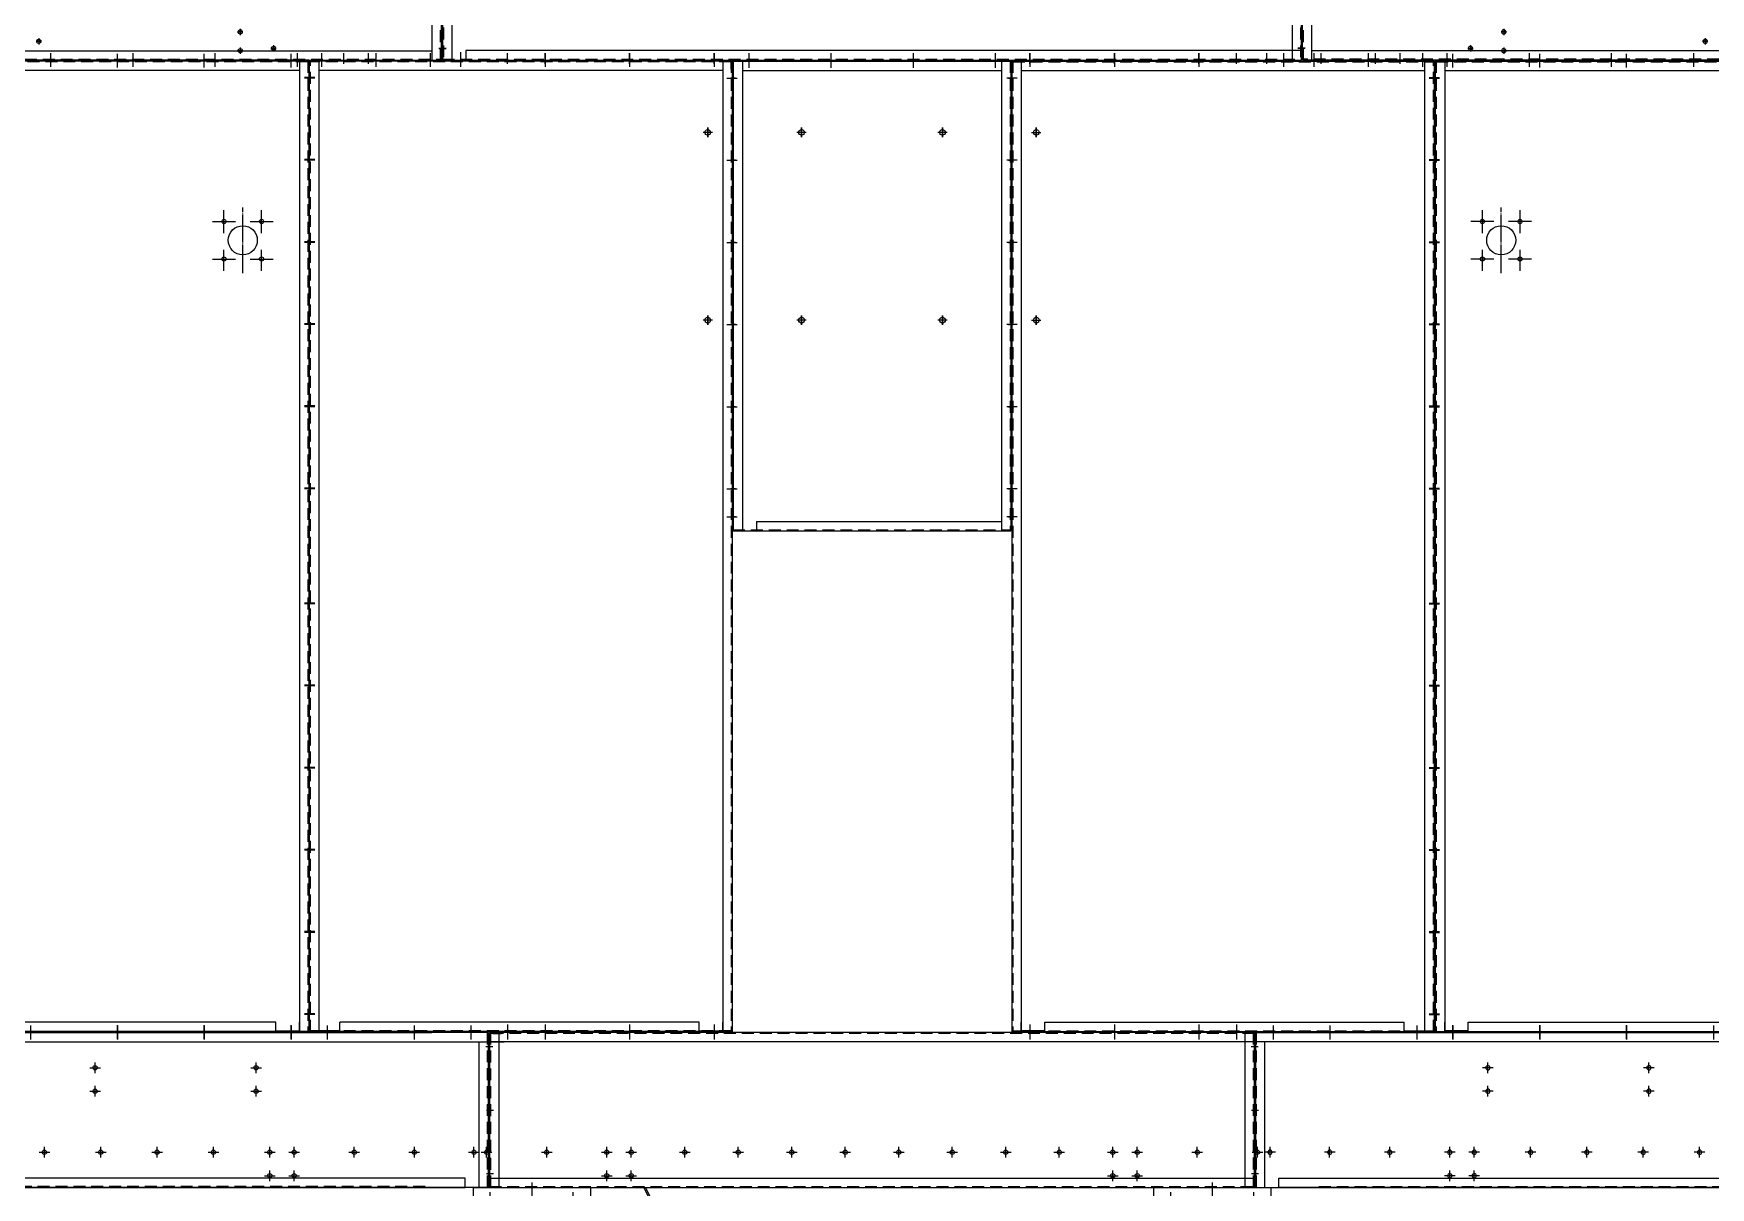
# Model space of a CAD drawing. Header units: millimetres. Extents: x 5461 to 24288, y 4498 to 17811.
# Drawn here: x 7713 to 11286, y 6866 to 9324 of the extents above; entities that cross this region are included whole.
import ezdxf

# ---------------------------------------------------------------- set-up
doc = ezdxf.new("R2010")
doc.units = ezdxf.units.MM
doc.linetypes.add('CENTER', pattern=[65, 60, -2, 1, -2])
doc.linetypes.add('HIDDEN', pattern=[9.525, 6.35, -3.175])
for name, color, linetype in [('1', 1, 'Continuous'), ('CENTER', 1, 'CENTER'), ('숨은선', 5, 'HIDDEN')]:
    doc.layers.add(name, color=color, linetype=linetype)

# ---------------------------------------------------------------- blocks, each defined once
blk = doc.blocks.new('A$C62F70F52')
at = {"color": 7}
blk.add_circle((11.4, 11.4), 4.5, dxfattribs=at)
at = {"layer": 'CENTER'}
for p, q in [((0, 11.4), (22.7, 11.4)), ((11.4, 0), (11.4, 22.7))]:
    blk.add_line(p, q, dxfattribs=at)
blk = doc.blocks.new('A$C53C96C0B')
at = {"color": 7}
blk.add_circle((5.7, 6.7), 4.5, dxfattribs=at)
at = {"layer": 'CENTER'}
for p, q in [((11.5, 6.7), (0, 6.7)), ((0, 6.7), (11.5, 6.7)), ((5.7, 13.4), (5.7, 0))]:
    blk.add_line(p, q, dxfattribs=at)
blk = doc.blocks.new('12344')
at = {"color": 7}
for p, q in [((451297.3, 76523.3), (449914.3, 76523.3)), ((449914.3, 76523.3), (449914.3, 76225.3)), ((449934.3, 76523.3), (449934.3, 76225.3)), ((450966.3, 76523.3), (450964.3, 76523.3)), ((450966.3, 76523.3), (451297.3, 76523.3)), ((451277.3, 76225.3), (451277.3, 76523.3)), ((451297.3, 76225.3), (451297.3, 76523.3)), ((451277.3, 76503.3), (449934.3, 76503.3)), ((449934.3, 76245.3), (451277.3, 76245.3)), ((451014.3, 76225.3), (449914.3, 76225.3)), ((449914.3, 76225.3), (451297.3, 76225.3))]:
    blk.add_line(p, q, dxfattribs=at)
for centre in [(449939.3, 76498.3), (450060.3, 76492.3), (450818.3, 76492.3), (450939.3, 76498.3), (450991.3, 76498.3), (450991.3, 76448.3), (449939.3, 76374.3), (450060.3, 76342.3), (450818.3, 76342.3), (450939.3, 76374.3), (450010.3, 76285.3), (450868.3, 76285.3), (449939.3, 76250.3), (450010.3, 76245.3), (450868.3, 76245.3), (450939.3, 76250.3)]:
    blk.add_circle(centre, 4.5, dxfattribs=at)
at = {"layer": 'CENTER'}
for p, q in [((449945, 76498.3), (449933.5, 76498.3)), ((449933.5, 76498.3), (449945, 76498.3)), ((449939.3, 76505), (449939.3, 76491.6)), ((450066, 76492.3), (450054.5, 76492.3)), ((450054.5, 76492.3), (450066, 76492.3)), ((450060.3, 76499), (450060.3, 76485.6)), ((450824, 76492.3), (450812.5, 76492.3)), ((450812.5, 76492.3), (450824, 76492.3)), ((450818.3, 76499), (450818.3, 76485.6)), ((450945, 76498.3), (450933.5, 76498.3)), ((450933.5, 76498.3), (450945, 76498.3)), ((450939.3, 76505), (450939.3, 76491.6)), ((450997, 76498.3), (450985.5, 76498.3)), ((450985.5, 76498.3), (450997, 76498.3)), ((450991.3, 76505), (450991.3, 76491.6)), ((451291.8, 76498.3), (451306.8, 76498.3)), ((450991.3, 76455), (450991.3, 76441.6)), ((450997, 76448.3), (450985.5, 76448.3)), ((450985.5, 76448.3), (450997, 76448.3)), ((449939.3, 76381), (449939.3, 76367.6)), ((450939.3, 76381), (450939.3, 76367.6)), ((449945, 76374.3), (449933.5, 76374.3)), ((449933.5, 76374.3), (449945, 76374.3)), ((450060.3, 76349), (450060.3, 76335.6)), ((450818.3, 76349), (450818.3, 76335.6)), ((450945, 76374.3), (450933.5, 76374.3)), ((450933.5, 76374.3), (450945, 76374.3)), ((451291.8, 76374.3), (451306.8, 76374.3)), ((450066, 76342.3), (450054.5, 76342.3)), ((450054.5, 76342.3), (450066, 76342.3)), ((450824, 76342.3), (450812.5, 76342.3)), ((450812.5, 76342.3), (450824, 76342.3)), ((450016, 76285.3), (450004.5, 76285.3)), ((450004.5, 76285.3), (450016, 76285.3)), ((450010.3, 76292), (450010.3, 76278.6)), ((450862.5, 76285.3), (450874, 76285.3)), ((450874, 76285.3), (450862.5, 76285.3)), ((450868.3, 76292), (450868.3, 76278.6)), ((449945, 76250.3), (449933.5, 76250.3)), ((449933.5, 76250.3), (449945, 76250.3)), ((449939.3, 76257), (449939.3, 76243.6)), ((449939.3, 76240.1), (449939.3, 76210.6)), ((449939.3, 76240.1), (449939.3, 76210.6)), ((450016, 76245.3), (450004.5, 76245.3)), ((450004.5, 76245.3), (450016, 76245.3)), ((450010.3, 76252), (450010.3, 76238.6)), ((450114.3, 76240.1), (450114.3, 76210.6)), ((450114.3, 76240.1), (450114.3, 76210.6)), ((450289.3, 76240.1), (450289.3, 76210.6)), ((450289.3, 76240.1), (450289.3, 76210.6)), ((450464.3, 76240.1), (450464.3, 76210.6)), ((450464.3, 76240.1), (450464.3, 76210.6)), ((450639.3, 76240.1), (450639.3, 76210.6)), ((450639.3, 76240.1), (450639.3, 76210.6)), ((450814.3, 76240.1), (450814.3, 76210.6)), ((450814.3, 76240.1), (450814.3, 76210.6)), ((450862.5, 76245.3), (450874, 76245.3)), ((450874, 76245.3), (450862.5, 76245.3)), ((450868.3, 76252), (450868.3, 76238.6)), ((450945, 76250.3), (450933.5, 76250.3)), ((450933.5, 76250.3), (450945, 76250.3)), ((450939.3, 76257), (450939.3, 76243.6)), ((450989.3, 76240.1), (450989.3, 76210.6)), ((450989.3, 76240.1), (450989.3, 76210.6)), ((451041.3, 76240.1), (451041.3, 76210.6)), ((451157.3, 76240.1), (451157.3, 76210.6)), ((451273.3, 76240.1), (451273.3, 76210.6)), ((451291.8, 76250.3), (451306.8, 76250.3))]:
    blk.add_line(p, q, dxfattribs=at)
at = {"layer": '숨은선', "ltscale": 4}
for p, q in [((449916.3, 76523.3), (449916.3, 76225.3)), ((451295.3, 76225.3), (451295.3, 76523.3)), ((451297.3, 76521.3), (449914.3, 76521.3)), ((449914.3, 76227.3), (451297.3, 76227.3))]:
    blk.add_line(p, q, dxfattribs=at)
at = {"color": 7}
blk.add_blockref('A$C53C96C0B', (450433.5, 76258.6), dxfattribs=at)
blk = doc.blocks.new('A$C4D6D55D3')
at = {"color": 7}
blk.add_circle((5.7, 6.7), 4.5, dxfattribs=at)
at = {"layer": 'CENTER'}
for p, q in [((0, 6.7), (11.5, 6.7)), ((11.5, 6.7), (0, 6.7)), ((5.7, 13.4), (5.7, 0))]:
    blk.add_line(p, q, dxfattribs=at)
blk = doc.blocks.new('1445')
at = {"color": 7}
for p, q in [((451605.5, 76149.3), (451605.5, 76447.3)), ((451605.5, 76447.3), (453435.5, 76447.3)), ((451605.5, 76447.3), (451605.5, 76149.3)), ((451605.5, 76427.3), (453435.5, 76427.3)), ((451625.5, 76447.3), (451625.5, 76149.3)), ((453415.5, 76447.3), (453415.5, 76149.3)), ((453435.5, 76149.3), (453435.5, 76447.3)), ((453435.5, 76447.3), (453435.5, 76149.3)), ((451655.5, 76169.3), (451655.5, 76149.3)), ((453435.5, 76169.3), (451655.5, 76169.3)), ((451605.5, 76149.3), (453435.5, 76149.3))]:
    blk.add_line(p, q, dxfattribs=at)
at = {"layer": 'CENTER'}
for p, q in [((451658, 76462), (451658, 76432.5)), ((451833, 76462), (451833, 76432.5)), ((452008, 76462), (452008, 76432.5)), ((452183, 76462), (452183, 76432.5)), ((452358, 76462), (452358, 76432.5)), ((452520.5, 76462), (452520.5, 76432.5)), ((452683, 76462), (452683, 76432.5)), ((452683, 76462), (452683, 76432.5)), ((452858, 76462), (452858, 76432.5)), ((453033, 76462), (453033, 76432.5)), ((453208, 76462), (453208, 76432.5)), ((453383, 76462), (453383, 76432.5)), ((451598, 76422.3), (451613, 76422.3)), ((453443, 76422.3), (453428, 76422.3)), ((451598, 76298.3), (451613, 76298.3)), ((453443, 76298.3), (453428, 76298.3)), ((451598, 76174.3), (451613, 76174.3)), ((451644, 76166), (451644, 76136.5)), ((451644, 76166), (451644, 76136.5)), ((453443, 76174.3), (453428, 76174.3)), ((451644, 76164), (451644, 76134.5)), ((451644, 76164), (451644, 76134.5)), ((451644, 76164), (451644, 76134.5)), ((451644, 76164), (451644, 76134.5)), ((451644, 76164), (451644, 76134.5)), ((451644, 76164), (451644, 76134.5)), ((451824, 76164), (451824, 76134.5)), ((452004, 76164), (452004, 76134.5)), ((452184, 76164), (452184, 76134.5)), ((452258, 76164), (452258, 76134.5)), ((452433, 76164), (452433, 76134.5)), ((452608, 76164), (452608, 76134.5)), ((452783, 76164), (452783, 76134.5)), ((452857, 76164), (452857, 76134.5)), ((453037, 76164), (453037, 76134.5)), ((453217, 76164), (453217, 76134.5)), ((453397, 76164), (453397, 76134.5))]:
    blk.add_line(p, q, dxfattribs=at)
at = {"layer": '숨은선', "ltscale": 4}
for p, q in [((451605.5, 76445.3), (453435.5, 76445.3)), ((451607.5, 76447.3), (451607.5, 76149.3)), ((453433.5, 76447.3), (453433.5, 76149.3)), ((451605.5, 76151.3), (453435.5, 76151.3))]:
    blk.add_line(p, q, dxfattribs=at)
at = {"color": 7}
for p in [(452116.8, 76390.6), (452912.8, 76390.6)]:
    blk.add_blockref('A$C4D6D55D3', p, dxfattribs=at)
blk = doc.blocks.new('A$C689E714F')
at = {"layer": 'CENTER'}
blk.add_line((0, 29.5), (0, 0), dxfattribs=at)
blk = doc.blocks.new('A$C0D98618E')
for p, q in [((0, 0), (0, 330)), ((0, 0), (0, 330)), ((0, 330), (0, 0)), ((0, 0), (0, 330)), ((0, 0), (0, 330)), ((0, 330), (0, 0)), ((0, 330), (1262, 330)), ((20, 330), (20, 0)), ((20, 330), (20, 0)), ((20, 310), (1383, 310)), ((1363, 0), (1363, 310)), ((1333, 0), (0, 0)), ((1333, 0), (0, 0)), ((0, 0), (1333, 0)), ((1333, 20), (50, 20)), ((52, 0), (102, 0)), ((52, 0), (102, 0)), ((52, 0), (102, 0)), ((179, 20), (204.5, 20)), ((229.5, 20), (254.5, 20)), ((279.5, 20), (304.5, 20)), ((942, 0), (892, 0)), ((944, 0), (994, 0))]:
    blk.add_line(p, q)
at = {"color": 7}
for p, q in [((1383, 330), (0, 330)), ((0, 330), (0, 0)), ((1383, 330), (1383, 0)), ((1383, 0), (1383, 330)), ((0, 0), (50, 0)), ((50, 0), (50, 20)), ((1333, 0), (1333, 20)), ((1383, 0), (1333, 0))]:
    blk.add_line(p, q, dxfattribs=at)
for centre, radius in [((25, 300), 4.5), ((25, 165), 4.5), ((167, 30), 9), ((217, 30), 9), ((267, 30), 9), ((317, 30), 9), ((25, 30), 4.5)]:
    blk.add_circle(centre, radius)
at = {"layer": 'CENTER'}
for p, q in [((17.5, 300), (32.5, 300)), ((17.5, 300), (32.5, 300)), ((25, 307.5), (25, 292.5)), ((25, 307.5), (25, 292.5)), ((17.5, 165), (32.5, 165)), ((17.5, 165), (32.5, 165)), ((25, 172.5), (25, 157.5)), ((25, 172.5), (25, 157.5)), ((25, 37.5), (25, 22.5)), ((25, 37.5), (25, 22.5)), ((167, 40), (167, 20)), ((217, 40), (217, 20)), ((267, 40), (267, 20)), ((317, 40), (317, 20)), ((17.5, 30), (32.5, 30)), ((17.5, 30), (32.5, 30)), ((177, 30), (157, 30)), ((227, 30), (207, 30)), ((277, 30), (257, 30)), ((327, 30), (307, 30))]:
    blk.add_line(p, q, dxfattribs=at)
at = {"layer": '숨은선', "ltscale": 4}
for p, q in [((2, 330), (2, 2)), ((2, 330), (2, 2)), ((1381, 0), (1381, 330)), ((1248, 2), (0, 2)), ((1248, 2), (0, 2))]:
    blk.add_line(p, q, dxfattribs=at)
at = {"color": 7}
for name, p in [('A$C689E714F', (37.5, 315.4)), ('A$C689E714F', (222.5, 315.4)), ('A$C689E714F', (407.5, 315.4)), ('A$C689E714F', (592.5, 315.4)), ('A$C689E714F', (777.5, 315.4)), ('A$C689E714F', (962.5, 315.4)), ('A$C689E714F', (1039.5, 315.4)), ('A$C689E714F', (1224.5, 315.4)), ('A$C689E714F', (1345.5, 315.4)), ('A$C62F70F52', (190.6, 243.6)), ('A$C62F70F52', (533.6, 243.6)), ('A$C62F70F52', (876.6, 243.6)), ('A$C62F70F52', (190.6, 193.6)), ('A$C62F70F52', (533.6, 193.6)), ('A$C62F70F52', (876.6, 193.6)), ('A$C62F70F52', (65.6, 63.6)), ('A$C62F70F52', (185.6, 63.6)), ('A$C62F70F52', (305.6, 63.6)), ('A$C62F70F52', (425.6, 63.6)), ('A$C62F70F52', (545.6, 63.6)), ('A$C62F70F52', (665.6, 63.6)), ('A$C62F70F52', (785.6, 63.6)), ('A$C62F70F52', (905.6, 63.6)), ('A$C62F70F52', (957.6, 63.6)), ('A$C62F70F52', (1085.6, 63.6)), ('A$C62F70F52', (1213.6, 63.6)), ('A$C62F70F52', (1340.6, 63.6)), ('A$C62F70F52', (65.6, 13.6)), ('A$C62F70F52', (905.6, 13.6)), ('A$C62F70F52', (957.6, 13.6))]:
    blk.add_blockref(name, p, dxfattribs=at)
blk = doc.blocks.new('A$C0A49067A')
for p, q in [((5, 1001), (5, 0)), ((5, 1001), (597, 1001)), ((25, 1001), (25, 0)), ((577, 1001), (577, 0)), ((597, 1001), (597, 0)), ((25, 981), (577, 981)), ((55, 20), (55, 0)), ((55, 20), (577, 20)), ((5, 0), (597, 0))]:
    blk.add_line(p, q)
for centre in [(151, 849), (151, 849), (151, 849), (151, 849), (451, 849), (451, 849), (451, 849), (451, 849), (151, 449), (151, 449), (151, 449), (151, 449), (451, 449), (451, 449), (451, 449), (451, 449)]:
    blk.add_circle(centre, 6)
at = {"layer": 'CENTER'}
for p, q in [((38.5, 1015.8), (38.5, 986.2)), ((213.5, 1015.8), (213.5, 986.2)), ((388.5, 1015.8), (388.5, 986.2)), ((563.5, 1015.8), (563.5, 986.2)), ((10, 964.5), (0, 964.5)), ((592, 964.5), (602, 964.5)), ((151, 839), (151, 859)), ((151, 859), (151, 839)), ((151, 859), (151, 839)), ((151, 859), (151, 839)), ((451, 839), (451, 859)), ((451, 859), (451, 839)), ((451, 859), (451, 839)), ((451, 859), (451, 839)), ((161, 849), (141, 849)), ((161, 849), (141, 849)), ((161, 849), (141, 849)), ((161, 849), (141, 849)), ((461, 849), (441, 849)), ((461, 849), (441, 849)), ((461, 849), (441, 849)), ((461, 849), (441, 849)), ((10, 789.5), (0, 789.5)), ((592, 789.5), (602, 789.5)), ((10, 614.5), (0, 614.5)), ((592, 614.5), (602, 614.5)), ((10, 439.5), (0, 439.5)), ((161, 449), (141, 449)), ((161, 449), (141, 449)), ((161, 449), (141, 449)), ((161, 449), (141, 449)), ((151, 439), (151, 459)), ((151, 459), (151, 439)), ((151, 459), (151, 439)), ((151, 459), (151, 439)), ((461, 449), (441, 449)), ((461, 449), (441, 449)), ((461, 449), (441, 449)), ((461, 449), (441, 449)), ((451, 439), (451, 459)), ((451, 459), (451, 439)), ((451, 459), (451, 439)), ((451, 459), (451, 439)), ((592, 439.5), (602, 439.5)), ((10, 264.5), (0, 264.5)), ((592, 264.5), (602, 264.5)), ((10, 89.5), (0, 89.5)), ((592, 89.5), (602, 89.5)), ((10, 29.5), (0, 29.5)), ((592, 29.5), (602, 29.5))]:
    blk.add_line(p, q, dxfattribs=at)
at = {"layer": '숨은선', "ltscale": 4}
for p, q in [((595, 1001), (595, 0)), ((5, 2), (597, 2))]:
    blk.add_line(p, q, dxfattribs=at)
blk = doc.blocks.new('A$C0E7A176C')
for p, q in [((0.5, 371.5), (0.5, 334.3)), ((0.5, 371.5), (250.5, 371.5)), ((250.5, 371.5), (250.5, 334.3)), ((0.5, 334.3), (250.5, 334.3)), ((30.5, 320.8), (30.5, 334.3)), ((30.5, 320.8), (30.5, 334.3)), ((31.2, 334.3), (31.2, 320.8)), ((42.7, 334.3), (42.7, 320.8)), ((43.5, 320.8), (43.5, 334.3)), ((112, 334.3), (138.9, 334.3)), ((116.4, 331.2), (116.4, 321.1)), ((134.6, 331.2), (134.6, 321.1)), ((134.6, 321.1), (134.6, 331.2)), ((143.1, 321.1), (143.1, 331.2)), ((143.1, 321.1), (143.1, 331.2)), ((207.5, 320.8), (207.5, 339.3)), ((207.5, 320.8), (207.5, 334.3)), ((208.2, 339.3), (208.2, 314.8)), ((208.2, 334.3), (208.2, 320.8)), ((219.7, 339.3), (219.7, 314.8)), ((219.7, 334.3), (219.7, 320.8)), ((220.5, 320.8), (220.5, 339.3)), ((220.5, 320.8), (220.5, 334.3)), ((220.5, 320.8), (220.5, 334.3)), ((6.5, 314.8), (55.5, 314.8)), ((45, 320.8), (23.9, 320.8)), ((125.5, 321.1), (107.9, 321.1)), ((117.1, 320), (116.4, 321.1)), ((117.1, 320), (125.5, 320)), ((117.1, 320), (117.1, 310.1)), ((125.5, 321.1), (143.1, 321.1)), ((125.5, 321.1), (143.1, 321.1)), ((133.9, 320), (125.5, 320)), ((133.9, 320), (134.5, 321.1)), ((133.9, 320), (133.9, 310.1)), ((133.9, 310.1), (133.9, 237.5)), ((134.5, 310.1), (134.5, 238)), ((244.5, 314.8), (195.5, 314.8)), ((206, 320.8), (227.1, 320.8)), ((154.4, 253.3), (156.3, 253.3)), ((80.9, 243.1), (125.5, 243.1)), ((163.8, 237.1), (90.2, 223.8)), ((164.4, 217.4), (90.9, 204.1)), ((108.5, 238), (107.1, 243.1)), ((108.5, 238), (125.5, 238)), ((116.5, 220.3), (163.1, 229.2)), ((117.1, 228.7), (117.1, 220.4)), ((148.9, 246.3), (161.9, 248.7)), ((167.2, 243.1), (170.1, 243.1)), ((164.4, 197.1), (90.9, 183.8)), ((116.5, 200), (163.1, 208.8)), ((116.5, 179.6), (163.1, 188.4)), ((117.1, 208.9), (117.1, 200.1)), ((117.1, 189), (117.1, 179.7)), ((164.4, 176.7), (90.9, 163.4)), ((164.4, 156.4), (90.9, 143.1)), ((115.9, 166.2), (124.9, 166.2)), ((116.5, 168.1), (116.5, 165.5)), ((116.5, 159.2), (163.1, 168.1)), ((133.9, 166.2), (124.9, 166.2)), ((125.5, 139.7), (163.1, 146.1)), ((133.3, 171.1), (133.3, 165.5)), ((125.5, 126.1), (91.2, 120.2)), ((128.1, 117.4), (163.1, 123.4)), ((88.1, 98.6), (125.5, 98.6)), ((127.7, 104.3), (102, 98.5)), ((127.7, 104.3), (102.6, 98.6)), ((163.1, 98.5), (125.5, 92.9)), ((125.5, 94), (129.9, 93.7)), ((78.2, 37.4), (78.2, 35.6)), ((172.8, 37.4), (172.8, 35.6)), ((6.5, 23.5), (55.5, 23.5)), ((61.5, 35.6), (78.2, 35.6)), ((125.5, 29.1), (61.5, 29.1)), ((61.5, 29.1), (125.5, 29.1)), ((61.5, 29.1), (189.6, 29.1)), ((74.4, 29.1), (61.5, 29.1)), ((163.6, 35.6), (78.2, 35.6)), ((189.5, 35.6), (172.8, 35.6)), ((176.6, 29.1), (189.5, 29.1)), ((244.5, 23.5), (195.5, 23.5))]:
    blk.add_line(p, q)
at = {"linetype": 'CENTER'}
for p, q in [((214, 319.8), (214, 361.5)), ((214, 324.9), (214, 349.8)), ((72.6, 21.2), (72.6, 38.9)), ((178.4, 21.2), (178.4, 38.9))]:
    blk.add_line(p, q, dxfattribs=at)
at = {"linetype": 'HIDDEN'}
for p, q in [((0.5, 339.3), (250.5, 339.3)), ((17.5, 314.8), (17.5, 23.5)), ((233.5, 314.8), (233.5, 23.5)), ((78.2, 35.6), (61.5, 35.6)), ((172.8, 35.6), (189.5, 35.6))]:
    blk.add_line(p, q, dxfattribs=at)
at = {"color": 0}
for p, q in [((133.9, 309.1), (134.8, 310.1)), ((141.6, 238), (145.8, 242.3))]:
    blk.add_line(p, q, dxfattribs=at)
for points in [[(112, 334.3, 0.898, 0.898, 0.322657), (107.9, 331.2, 0.898, 0.898, 0), (107.9, 321.1, 0.898, 0.898, 0), (116.4, 321.1, 0.562, 0.562, 0), (116.4, 310.1, 0.562, 0.562, 0)], [(134.5, 310.1, 0.562, 0.562, 0), (134.5, 321.1, 0.898, 0.898, 0), (143.1, 321.1, 0.898, 0.898, 0), (143.1, 331.2, 0.898, 0.898, 0.322657), (138.9, 334.3, 0.898, 0.898, -0.322657)]]:
    blk.add_lwpolyline(points, format="xyseb")
for points, const_width in [([(30.5, 320.8), (6.5, 320.8), (6.5, 23.5), (0.5, 23.5), (0.5, 9.5), (250.5, 9.5), (250.5, 23.5), (244.5, 23.5), (244.5, 320.8), (220.5, 320.8)], 1), ([(6.5, 320.8), (30.5, 320.8)], 1), ([(43.5, 320.8), (52.4, 320.8), (52.4, 314.8)], 1), ([(45, 320.8), (52.4, 320.8)], 1), ([(52.4, 320.8), (52.4, 314.8)], 1), ([(195.5, 314.8), (195.5, 23.5), (55.5, 23.5), (55.5, 314.8)], 1), ([(125.5, 310.1), (80.1, 310.1), (80.9, 243.1), (107.1, 243.1)], 0.68), ([(167.2, 251.6), (167.2, 243.1), (170, 243.1), (170.9, 310.1), (125.5, 310.1)], 0.68), ([(206, 320.8), (198.5, 320.8)], 1), ([(198.5, 320.8), (198.5, 314.8)], 1), ([(207.5, 320.8), (198.5, 320.8), (198.5, 314.8)], 1), ([(244.5, 320.8), (220.5, 320.8)], 1), ([(142.5, 238), (154.4, 253.3), (165.5, 253.3)], 0.68), ([(90.2, 235.3), (108.4, 238.6)], 0.898), ([(90.2, 223.8), (115.9, 222.7)], 0.898), ([(90.9, 215.6), (116.5, 220.3)], 0.898), ([(116.5, 228.5), (116.5, 220.3)], 0.562), ([(142.5, 238), (133.9, 238)], 0.898), ([(133.9, 238), (133.9, 223.6)], 0.73), ([(163.1, 229.2), (134.6, 230.9)], 0.898), ([(161.9, 248.7), (151.4, 249.4)], 0.898), ([(90.9, 204.1), (116.5, 203)], 0.898), ([(90.9, 195.3), (116.5, 200)], 0.898), ([(90.9, 183.8), (116.5, 182.7)], 0.898), ([(90.9, 174.9), (116.5, 179.6)], 0.898), ([(116.5, 208.8), (116.5, 200)], 0.562), ([(116.5, 188.9), (116.5, 179.6)], 0.562), ([(163.1, 208.8), (133.9, 210.6)], 0.898), ([(163.1, 188.4), (133.9, 190.2)], 0.898), ([(133.9, 211.9), (133.9, 203.3)], 0.73), ([(133.9, 191.6), (133.9, 182.9)], 0.73), ([(90.9, 163.4), (128.6, 161.8)], 0.898), ([(90.9, 154.6), (128.6, 161.4)], 0.898), ([(90.9, 143.1), (126.1, 139.8)], 0.898), ([(115.9, 166.2), (116.5, 165.5)], 0.73), ([(115.9, 167.9), (115.9, 166.2)], 0.562), ([(116.5, 165.5), (124.9, 165.5)], 0.562), ([(133.3, 165.5), (124.9, 165.5)], 0.562), ([(163.1, 146.1), (125.5, 149.6)], 0.898), ([(133.9, 166.2), (133.3, 165.5)], 0.562), ([(163.1, 168.1), (133.9, 169.9)], 0.898), ([(133.9, 171.2), (133.9, 166.2)], 0.73), ([(90.9, 133.4), (125.5, 139.7)], 0.898), ([(90.9, 119.8), (128.1, 117.4)], 0.898), ([(128.1, 117.4), (90.9, 109.4)], 0.898), ([(125.5, 126.1), (163.1, 123.4)], 0.898), ([(88.1, 98.6), (78.2, 98.6), (78.2, 37.4), (61.5, 37.4), (61.5, 29.1)], 0.898), ([(163.1, 98.5), (127.7, 104.3)], 0.898), ([(163.1, 99.5), (127.7, 104.3)], 0.898), ([(163, 98.6), (172.8, 98.6), (172.8, 37.4), (189.5, 37.4), (189.5, 29.1)], 0.898), ([(61.5, 29.1), (61.5, 23.5)], 0.898), ([(189.5, 29.1), (189.5, 23.5)], 0.898)]:
    blk.add_lwpolyline(points, dxfattribs=dict(const_width=const_width))
for points, const_width in [([(167.2, 251.6, 0.414214), (165.5, 253.3, 0.414214)], 0.68), ([(90.2, 235.3, 0.725116), (90.2, 223.8, 0.725116)], 0.898), ([(90.9, 215.6, 0.725116), (90.9, 204.1, 0.725116)], 0.898), ([(133.3, 231.6), (161.9, 236.4, 0.664207), (161.9, 248.7, 0.63815)], 0.898), ([(133.3, 231.6), (161.9, 236.4, 0.562661), (163.6, 247.7, 0.562661)], 0.898), ([(134.6, 212), (163.1, 216.8, 0.664207), (163.1, 229.2, 0.63815)], 0.898), ([(90.9, 195.3, 0.725116), (90.9, 183.8, 0.725116)], 0.898), ([(133.3, 171.1), (163.1, 176.1, 0.664207), (163.1, 188.4)], 0.898), ([(134.6, 191.7), (163.1, 196.4, 0.664207), (163.1, 208.8, 0.63815)], 0.898), ([(90.9, 174.9, 0.725116), (90.9, 163.4, 0.725116)], 0.898), ([(90.9, 154.6, 0.725116), (90.9, 143.1, 0.725116)], 0.898), ([(125.5, 126.1), (163.1, 134.6, 0.712533), (163.1, 146.1, 0.643566)], 0.898), ([(125.5, 149.5), (163.1, 155.7, 0.664207), (163.1, 168.1, 0.63815)], 0.898), ([(90.9, 133.4, 0.611938), (90.9, 119.8, 0.611938)], 0.898), ([(90.9, 109.4, 0.495188), (88.4, 98.2, 0.495188)], 0.898), ([(163.1, 123.4, -0.712533), (163.1, 111.8), (127.7, 104.3)], 0.898), ([(163.6, 35.6, 0.123757), (163.1, 98.5, 0.60596)], 0.898)]:
    blk.add_lwpolyline(points, format="xyb", dxfattribs=dict(const_width=const_width))
for centre, radius, start, end in [((112.1, 329.8), 4.44, 17.2184, 162.7816), ((125.6, 319.1), 15.2, 90.4828, 127.3884), ((125.4, 319.1), 15.2, 52.6116, 89.5172), ((138.8, 329.8), 4.44, 17.2184, 162.7816)]:
    blk.add_arc(centre, radius, start, end)
at = {"layer": 'CENTER'}
for p, q in [((37, 256.6), (37, 361.5)), ((125.5, 382.3), (125.5, 0.1)), ((214, 256.6), (214, 361.5)), ((23, 0), (23, 35.2)), ((228, 0), (228, 35.2))]:
    blk.add_line(p, q, dxfattribs=at)

msp = doc.modelspace()

# ---------------------------------------------------------------- linework, layer by layer
for p, q in [((8299.4, 9265.91), (7299.4, 9265.91)), ((8279.4, 9265.91), (8279.4, 7197.91)), ((8299.4, 9265.91), (8299.4, 7197.91)), ((8301.4, 7197.91), (8301.4, 9265.91)), ((9201.4, 9265.91), (8301.4, 9265.91)), ((8301.4, 7197.91), (8301.4, 9265.91)), ((9201.4, 9265.91), (8301.4, 9265.91)), ((8321.4, 7197.91), (8321.4, 9265.91)), ((8321.4, 7197.91), (8321.4, 9265.91)), ((9181.4, 9265.91), (9181.4, 7197.91)), ((9181.4, 9265.91), (9181.4, 7197.91)), ((9201.4, 9265.91), (9201.4, 7197.91)), ((9201.4, 9265.91), (9201.4, 7197.91)), ((9201.4, 9246.18), (9201.4, 9265.91)), ((9797.4, 9265.91), (9797.4, 7197.91)), ((9797.4, 9265.91), (10697.4, 9265.91)), ((9797.4, 9265.91), (9797.4, 7197.91)), ((9797.4, 9265.91), (10697.4, 9265.91)), ((9797.4, 9246.18), (9797.4, 9265.91)), ((9817.4, 9265.91), (9817.4, 7197.91)), ((9817.4, 9265.91), (9817.4, 7197.91)), ((10677.4, 7197.91), (10677.4, 9265.91)), ((10677.4, 7197.91), (10677.4, 9265.91)), ((10697.4, 7197.91), (10697.4, 9265.91)), ((10697.4, 7197.91), (10697.4, 9265.91)), ((10699.41, 9265.91), (10699.41, 7197.91)), ((10699.41, 9265.91), (11699.41, 9265.91)), ((10719.41, 9265.91), (10719.41, 7197.91)), ((8279.4, 9245.91), (7319.4, 9245.91)), ((9181.4, 9245.91), (8321.4, 9245.91)), ((9181.4, 9245.91), (8321.4, 9245.91)), ((9817.4, 9245.91), (10677.4, 9245.91)), ((9817.4, 9245.91), (10677.4, 9245.91)), ((10719.41, 9245.91), (11679.41, 9245.91)), ((8229.4, 7217.91), (7363.44, 7217.91)), ((8229.4, 7199.91), (8229.4, 7217.91)), ((8279.4, 7199.91), (8279.4, 7217.91)), ((9131.4, 7217.91), (8365.44, 7217.91)), ((8365.44, 7199.91), (8365.44, 7217.91)), ((9131.4, 7217.91), (8365.44, 7217.91)), ((8365.44, 7199.91), (8365.44, 7217.91)), ((9131.4, 7199.91), (9131.4, 7217.91)), ((9131.4, 7199.91), (9131.4, 7217.91)), ((9181.4, 7199.91), (9181.4, 7217.91)), ((9181.4, 7199.91), (9181.4, 7217.91)), ((9817.4, 7199.91), (9817.4, 7217.91)), ((9817.4, 7199.91), (9817.4, 7217.91)), ((9867.4, 7217.91), (10633.37, 7217.91)), ((9867.4, 7199.91), (9867.4, 7217.91)), ((9867.4, 7217.91), (10633.37, 7217.91)), ((9867.4, 7199.91), (9867.4, 7217.91)), ((10633.37, 7199.91), (10633.37, 7217.91)), ((10633.37, 7199.91), (10633.37, 7217.91)), ((10719.41, 7199.91), (10719.41, 7217.91)), ((10769.41, 7217.91), (11635.38, 7217.91)), ((10769.41, 7199.91), (10769.41, 7217.91)), ((8299.4, 7197.91), (7299.4, 7197.91)), ((8229.4, 7199.91), (8279.4, 7199.91)), ((9201.4, 7197.91), (8301.4, 7197.91)), ((9201.4, 7197.91), (8301.4, 7197.91)), ((8321.4, 7199.91), (8321.4, 7216.41)), ((8321.4, 7199.91), (8321.4, 7216.41)), ((8365.44, 7199.91), (8321.4, 7199.91)), ((8365.44, 7199.91), (8321.4, 7199.91)), ((8709.62, 7193.31), (8691.62, 7193.31)), ((9131.4, 7199.91), (9181.4, 7199.91)), ((9131.4, 7199.91), (9181.4, 7199.91)), ((9797.4, 7197.91), (10697.4, 7197.91)), ((9797.4, 7197.91), (10697.4, 7197.91)), ((9867.4, 7199.91), (9817.4, 7199.91)), ((9867.4, 7199.91), (9817.4, 7199.91)), ((10633.37, 7199.91), (10677.4, 7199.91)), ((10633.37, 7199.91), (10677.4, 7199.91)), ((10677.4, 7199.91), (10677.4, 7216.41)), ((10677.4, 7199.91), (10677.4, 7216.41)), ((10699.41, 7197.91), (11699.41, 7197.91)), ((10769.41, 7199.91), (10719.41, 7199.91)), ((9013, 6865.91), (9193.45, 6503.91)), ((9016.83, 6865.91), (9197.27, 6503.91))]:
    msp.add_line(p, q)
at = {"color": 7}
for p, q in [((8684.4, 7195.91), (8684.4, 6865.91)), ((10314.4, 7195.91), (8684.4, 7195.91)), ((8704.4, 7195.91), (8704.4, 6865.91)), ((10294.4, 6865.91), (10294.4, 7195.91)), ((10314.4, 6865.91), (10314.4, 7195.91)), ((10314.4, 7175.91), (8684.4, 7175.91)), ((8684.4, 6885.91), (10314.4, 6885.91)), ((8684.4, 6865.91), (10314.4, 6865.91))]:
    msp.add_line(p, q, dxfattribs=at)
for centre, radius in [((9149.4, 9113.91), 6), ((9149.4, 9113.91), 6), ((9149.4, 9113.91), 6), ((9149.4, 9113.91), 6), ((9149.4, 9113.91), 6), ((9149.4, 9113.91), 6), ((9149.4, 9113.91), 6), ((9149.4, 9113.91), 6), ((9849.4, 9113.91), 6), ((9849.4, 9113.91), 6), ((9849.4, 9113.91), 6), ((9849.4, 9113.91), 6), ((9849.4, 9113.91), 6), ((9849.4, 9113.91), 6), ((9849.4, 9113.91), 6), ((9849.4, 9113.91), 6), ((8118.85, 8923.96), 4.5), ((8198.85, 8923.96), 4.5), ((10799.96, 8923.96), 4.5), ((10879.96, 8923.96), 4.5), ((8118.85, 8843.96), 4.5), ((8198.85, 8843.96), 4.5), ((10799.96, 8843.96), 4.5), ((10879.96, 8843.96), 4.5), ((9149.4, 8713.91), 6), ((9149.4, 8713.91), 6), ((9149.4, 8713.91), 6), ((9149.4, 8713.91), 6), ((9149.4, 8713.91), 6), ((9149.4, 8713.91), 6), ((9149.4, 8713.91), 6), ((9149.4, 8713.91), 6), ((9849.4, 8713.91), 6), ((9849.4, 8713.91), 6), ((9849.4, 8713.91), 6), ((9849.4, 8713.91), 6), ((9849.4, 8713.91), 6), ((9849.4, 8713.91), 6), ((9849.4, 8713.91), 6), ((9849.4, 8713.91), 6)]:
    msp.add_circle(centre, radius)
for centre in [(8158.85, 8883.96), (10839.96, 8883.96)]:
    msp.add_circle(centre, 31, dxfattribs=at)
at = {"layer": '1'}
msp.add_line((8715.84, 7175.81), (8685.4, 7175.81), dxfattribs=at)
at = {"layer": 'CENTER'}
for p, q in [((7891.9, 9251.93), (7891.9, 9281.45)), ((8076.9, 9251.93), (8076.9, 9281.45)), ((8261.9, 9251.93), (8261.9, 9281.45)), ((8374.4, 9259.93), (8374.4, 9282.43)), ((8426.4, 9259.93), (8426.4, 9282.43)), ((8722.9, 9259.93), (8722.9, 9282.43)), ((8802.9, 9259.93), (8802.9, 9282.43)), ((8982.9, 9259.93), (8982.9, 9282.43)), ((9162.9, 9259.93), (9162.9, 9282.43)), ((9835.9, 9259.93), (9835.9, 9282.43)), ((10015.9, 9259.93), (10015.9, 9282.43)), ((10195.9, 9259.93), (10195.9, 9282.43)), ((10275.9, 9259.93), (10275.9, 9282.43)), ((10340.4, 9259.93), (10340.4, 9282.43)), ((10456.4, 9259.93), (10456.4, 9282.43)), ((10572.4, 9259.93), (10572.4, 9282.43)), ((10624.4, 9259.93), (10624.4, 9282.43)), ((10736.91, 9251.93), (10736.91, 9281.45)), ((10921.91, 9251.93), (10921.91, 9281.45)), ((11106.91, 9251.93), (11106.91, 9281.45)), ((8312.64, 9230.91), (8290.71, 9230.91)), ((8312.64, 9229.41), (8290.71, 9229.41)), ((9190.16, 9229.41), (9212.1, 9229.41)), ((9808.64, 9229.41), (9786.71, 9229.41)), ((10686.16, 9229.41), (10708.1, 9229.41)), ((10686.17, 9230.91), (10708.1, 9230.91)), ((9159.4, 9113.91), (9139.4, 9113.91)), ((9159.4, 9113.91), (9139.4, 9113.91)), ((9159.4, 9113.91), (9139.4, 9113.91)), ((9159.4, 9113.91), (9139.4, 9113.91)), ((9159.4, 9113.91), (9139.4, 9113.91)), ((9159.4, 9113.91), (9139.4, 9113.91)), ((9159.4, 9113.91), (9139.4, 9113.91)), ((9159.4, 9113.91), (9139.4, 9113.91)), ((9149.4, 9103.91), (9149.4, 9123.91)), ((9149.4, 9123.91), (9149.4, 9103.91)), ((9149.4, 9123.91), (9149.4, 9103.91)), ((9149.4, 9123.91), (9149.4, 9103.91)), ((9149.4, 9103.91), (9149.4, 9123.91)), ((9149.4, 9123.91), (9149.4, 9103.91)), ((9149.4, 9123.91), (9149.4, 9103.91)), ((9149.4, 9123.91), (9149.4, 9103.91)), ((9839.4, 9113.91), (9859.4, 9113.91)), ((9839.4, 9113.91), (9859.4, 9113.91)), ((9839.4, 9113.91), (9859.4, 9113.91)), ((9839.4, 9113.91), (9859.4, 9113.91)), ((9839.4, 9113.91), (9859.4, 9113.91)), ((9839.4, 9113.91), (9859.4, 9113.91)), ((9839.4, 9113.91), (9859.4, 9113.91)), ((9839.4, 9113.91), (9859.4, 9113.91)), ((9849.4, 9103.91), (9849.4, 9123.91)), ((9849.4, 9123.91), (9849.4, 9103.91)), ((9849.4, 9123.91), (9849.4, 9103.91)), ((9849.4, 9123.91), (9849.4, 9103.91)), ((9849.4, 9103.91), (9849.4, 9123.91)), ((9849.4, 9123.91), (9849.4, 9103.91)), ((9849.4, 9123.91), (9849.4, 9103.91)), ((9849.4, 9123.91), (9849.4, 9103.91)), ((8312.64, 9055.91), (8290.71, 9055.91)), ((8312.64, 9054.41), (8290.71, 9054.41)), ((9190.16, 9054.41), (9212.1, 9054.41)), ((9808.64, 9054.41), (9786.71, 9054.41)), ((10686.16, 9054.41), (10708.1, 9054.41)), ((10686.17, 9055.91), (10708.1, 9055.91)), ((8118.85, 8899.46), (8118.85, 8948.46)), ((8158.85, 8813.96), (8158.85, 8953.96)), ((8198.85, 8899.46), (8198.85, 8948.46)), ((10799.96, 8899.46), (10799.96, 8948.46)), ((10839.96, 8813.96), (10839.96, 8953.96)), ((10879.96, 8899.46), (10879.96, 8948.46)), ((8094.35, 8923.96), (8143.35, 8923.96)), ((8174.35, 8923.96), (8223.35, 8923.96)), ((10824.46, 8923.96), (10775.46, 8923.96)), ((10904.46, 8923.96), (10855.46, 8923.96)), ((8118.85, 8818.96), (8118.85, 8863.46)), ((8198.85, 8818.96), (8198.85, 8863.46)), ((8312.64, 8880.91), (8290.71, 8880.91)), ((8312.64, 8879.41), (8290.71, 8879.41)), ((9190.16, 8879.41), (9212.1, 8879.41)), ((9808.64, 8879.41), (9786.71, 8879.41)), ((10686.16, 8879.41), (10708.1, 8879.41)), ((10686.17, 8880.91), (10708.1, 8880.91)), ((10799.96, 8818.96), (10799.96, 8863.46)), ((10879.96, 8818.96), (10879.96, 8863.46)), ((8094.35, 8843.96), (8143.35, 8843.96)), ((8174.35, 8843.96), (8223.35, 8843.96)), ((10824.46, 8843.96), (10775.46, 8843.96)), ((10904.46, 8843.96), (10855.46, 8843.96)), ((9149.4, 8703.91), (9149.4, 8723.91)), ((9149.4, 8723.91), (9149.4, 8703.91)), ((9149.4, 8723.91), (9149.4, 8703.91)), ((9149.4, 8723.91), (9149.4, 8703.91)), ((9149.4, 8703.91), (9149.4, 8723.91)), ((9149.4, 8723.91), (9149.4, 8703.91)), ((9149.4, 8723.91), (9149.4, 8703.91)), ((9149.4, 8723.91), (9149.4, 8703.91)), ((9849.4, 8703.91), (9849.4, 8723.91)), ((9849.4, 8723.91), (9849.4, 8703.91)), ((9849.4, 8723.91), (9849.4, 8703.91)), ((9849.4, 8723.91), (9849.4, 8703.91)), ((9849.4, 8703.91), (9849.4, 8723.91)), ((9849.4, 8723.91), (9849.4, 8703.91)), ((9849.4, 8723.91), (9849.4, 8703.91)), ((9849.4, 8723.91), (9849.4, 8703.91)), ((8312.64, 8705.91), (8290.71, 8705.91)), ((8312.64, 8704.41), (8290.71, 8704.41)), ((9159.4, 8713.91), (9139.4, 8713.91)), ((9159.4, 8713.91), (9139.4, 8713.91)), ((9159.4, 8713.91), (9139.4, 8713.91)), ((9159.4, 8713.91), (9139.4, 8713.91)), ((9159.4, 8713.91), (9139.4, 8713.91)), ((9159.4, 8713.91), (9139.4, 8713.91)), ((9159.4, 8713.91), (9139.4, 8713.91)), ((9159.4, 8713.91), (9139.4, 8713.91)), ((9190.16, 8704.41), (9212.1, 8704.41)), ((9808.64, 8704.41), (9786.71, 8704.41)), ((9839.4, 8713.91), (9859.4, 8713.91)), ((9839.4, 8713.91), (9859.4, 8713.91)), ((9839.4, 8713.91), (9859.4, 8713.91)), ((9839.4, 8713.91), (9859.4, 8713.91)), ((9839.4, 8713.91), (9859.4, 8713.91)), ((9839.4, 8713.91), (9859.4, 8713.91)), ((9839.4, 8713.91), (9859.4, 8713.91)), ((9839.4, 8713.91), (9859.4, 8713.91)), ((10686.16, 8704.41), (10708.1, 8704.41)), ((10686.17, 8705.91), (10708.1, 8705.91)), ((8312.64, 8530.91), (8290.71, 8530.91)), ((8312.64, 8529.41), (8290.71, 8529.41)), ((9190.16, 8529.41), (9212.1, 8529.41)), ((9808.64, 8529.41), (9786.71, 8529.41)), ((10686.16, 8529.41), (10708.1, 8529.41)), ((10686.17, 8530.91), (10708.1, 8530.91)), ((8312.64, 8355.91), (8290.71, 8355.91)), ((8312.64, 8354.41), (8290.71, 8354.41)), ((9190.16, 8354.41), (9212.1, 8354.41)), ((9808.64, 8354.41), (9786.71, 8354.41)), ((10686.16, 8354.41), (10708.1, 8354.41)), ((10686.17, 8355.91), (10708.1, 8355.91)), ((9190.16, 8294.41), (9212.1, 8294.41)), ((9808.64, 8294.41), (9786.71, 8294.41)), ((8312.64, 8110.91), (8290.71, 8110.91)), ((10686.17, 8110.91), (10708.1, 8110.91)), ((8312.64, 8109.41), (8290.71, 8109.41)), ((10686.16, 8109.41), (10708.1, 8109.41)), ((8312.64, 7935.91), (8290.71, 7935.91)), ((8312.64, 7934.41), (8290.71, 7934.41)), ((10686.16, 7934.41), (10708.1, 7934.41)), ((10686.17, 7935.91), (10708.1, 7935.91)), ((8312.64, 7760.91), (8290.71, 7760.91)), ((8312.64, 7759.41), (8290.71, 7759.41)), ((10686.16, 7759.41), (10708.1, 7759.41)), ((10686.17, 7760.91), (10708.1, 7760.91)), ((8312.64, 7585.91), (8290.71, 7585.91)), ((8312.64, 7584.41), (8290.71, 7584.41)), ((10686.16, 7584.41), (10708.1, 7584.41)), ((10686.17, 7585.91), (10708.1, 7585.91)), ((8312.64, 7410.91), (8290.71, 7410.91)), ((8312.64, 7409.41), (8290.71, 7409.41)), ((10686.16, 7409.41), (10708.1, 7409.41)), ((10686.17, 7410.91), (10708.1, 7410.91)), ((8312.64, 7235.91), (8290.71, 7235.91)), ((8312.64, 7234.41), (8290.71, 7234.41)), ((10686.16, 7234.41), (10708.1, 7234.41)), ((10686.17, 7235.91), (10708.1, 7235.91)), ((7891.9, 7181.93), (7891.9, 7211.45)), ((8076.9, 7181.93), (8076.9, 7211.45)), ((8261.9, 7181.93), (8261.9, 7211.45)), ((8338.9, 7203.89), (8338.9, 7181.39)), ((8722.9, 7212.85), (8722.9, 7183.33)), ((8722.9, 7203.89), (8722.9, 7181.39)), ((8802.9, 7212.85), (8802.9, 7183.33)), ((8802.9, 7203.89), (8802.9, 7181.39)), ((8982.9, 7212.85), (8982.9, 7183.33)), ((8982.9, 7203.89), (8982.9, 7181.39)), ((9162.9, 7212.85), (9162.9, 7183.33)), ((9162.9, 7203.89), (9162.9, 7181.39)), ((9835.9, 7212.85), (9835.9, 7183.33)), ((9835.9, 7203.89), (9835.9, 7181.39)), ((10015.9, 7212.85), (10015.9, 7183.33)), ((10015.9, 7203.89), (10015.9, 7181.39)), ((10195.9, 7212.85), (10195.9, 7183.33)), ((10195.9, 7203.89), (10195.9, 7181.39)), ((10275.9, 7212.85), (10275.9, 7183.33)), ((10275.9, 7203.89), (10275.9, 7181.39)), ((10353.9, 7203.89), (10353.9, 7181.39)), ((10474.9, 7203.89), (10474.9, 7181.39)), ((10659.9, 7203.89), (10659.9, 7181.39)), ((10736.91, 7181.93), (10736.91, 7211.45)), ((10921.91, 7181.93), (10921.91, 7211.45)), ((11106.91, 7181.93), (11106.91, 7211.45)), ((8676.9, 7165.91), (8691.9, 7165.91)), ((10306.9, 7165.91), (10321.9, 7165.91)), ((8678.07, 7030.91), (8693.07, 7030.91)), ((10308.07, 7030.91), (10323.07, 7030.91)), ((8678.07, 6895.91), (8693.07, 6895.91)), ((10308.07, 6895.91), (10323.07, 6895.91))]:
    msp.add_line(p, q, dxfattribs=at)
at = {"layer": '숨은선', "ltscale": 4}
for p, q in [((8297.4, 9263.91), (7301.4, 9263.91)), ((8297.4, 9265.91), (8297.4, 7197.91)), ((8303.4, 7197.91), (8303.4, 9265.91)), ((8303.4, 7197.91), (8303.4, 9265.91)), ((9199.4, 9263.91), (8303.4, 9263.91)), ((9199.4, 9263.91), (8303.4, 9263.91)), ((9199.4, 9265.91), (9199.4, 7197.91)), ((9199.4, 9265.91), (9199.4, 7197.91)), ((9199.4, 9248.18), (9199.4, 9265.91)), ((9799.4, 9265.91), (9799.4, 7197.91)), ((9799.4, 9265.91), (9799.4, 7197.91)), ((9799.4, 9248.18), (9799.4, 9265.91)), ((9799.4, 9263.91), (10695.4, 9263.91)), ((9799.4, 9263.91), (10695.4, 9263.91)), ((10695.4, 7197.91), (10695.4, 9265.91)), ((10695.4, 7197.91), (10695.4, 9265.91)), ((10701.41, 9265.91), (10701.41, 7197.91)), ((10701.41, 9263.91), (11697.41, 9263.91)), ((9199.4, 7199.91), (8303.4, 7199.91)), ((9199.4, 7199.91), (8303.4, 7199.91)), ((10314.4, 7193.91), (8684.4, 7193.91)), ((8686.4, 7195.91), (8686.4, 6865.91)), ((9799.4, 7199.91), (10695.4, 7199.91)), ((9799.4, 7199.91), (10695.4, 7199.91)), ((10312.4, 6865.91), (10312.4, 7195.91)), ((8684.4, 6867.91), (10314.4, 6867.91))]:
    msp.add_line(p, q, dxfattribs=at)

# ---------------------------------------------------------------- block references
for name, p in [('1445', (-443021.1, -66881.36)), ('12344', (-442714.85, -66957.42)), ('A$C0A49067A', (9198.4, 8264.91)), ('A$C0D98618E', (7299.4, 6865.91)), ('A$C0E7A176C', (8648.88, 6494.4)), ('A$C0E7A176C', (10098.88, 6494.4))]:
    msp.add_blockref(name, p)
at = {"xscale": -1}
for name, p in [('12344', (461713.66, -66957.42)), ('A$C0D98618E', (11699.39, 6865.91))]:
    msp.add_blockref(name, p, dxfattribs=at)
at = {"color": 7}
for p in [(8667.03, 6929.54), (8795.03, 6929.54), (8923.03, 6929.54), (8975.03, 6929.54), (9089.03, 6929.54), (9203.03, 6929.54), (9317.03, 6929.54), (9431.03, 6929.54), (9545.03, 6929.54), (9659.03, 6929.54), (9773.03, 6929.54), (9887.03, 6929.54), (10001.03, 6929.54), (10053.03, 6929.54), (10181.03, 6929.54), (10309.03, 6929.54), (8923.03, 6879.54), (8975.03, 6879.54), (10001.03, 6879.54), (10053.03, 6879.54)]:
    msp.add_blockref('A$C62F70F52', p, dxfattribs=at)

doc.saveas('drawing.dxf')
